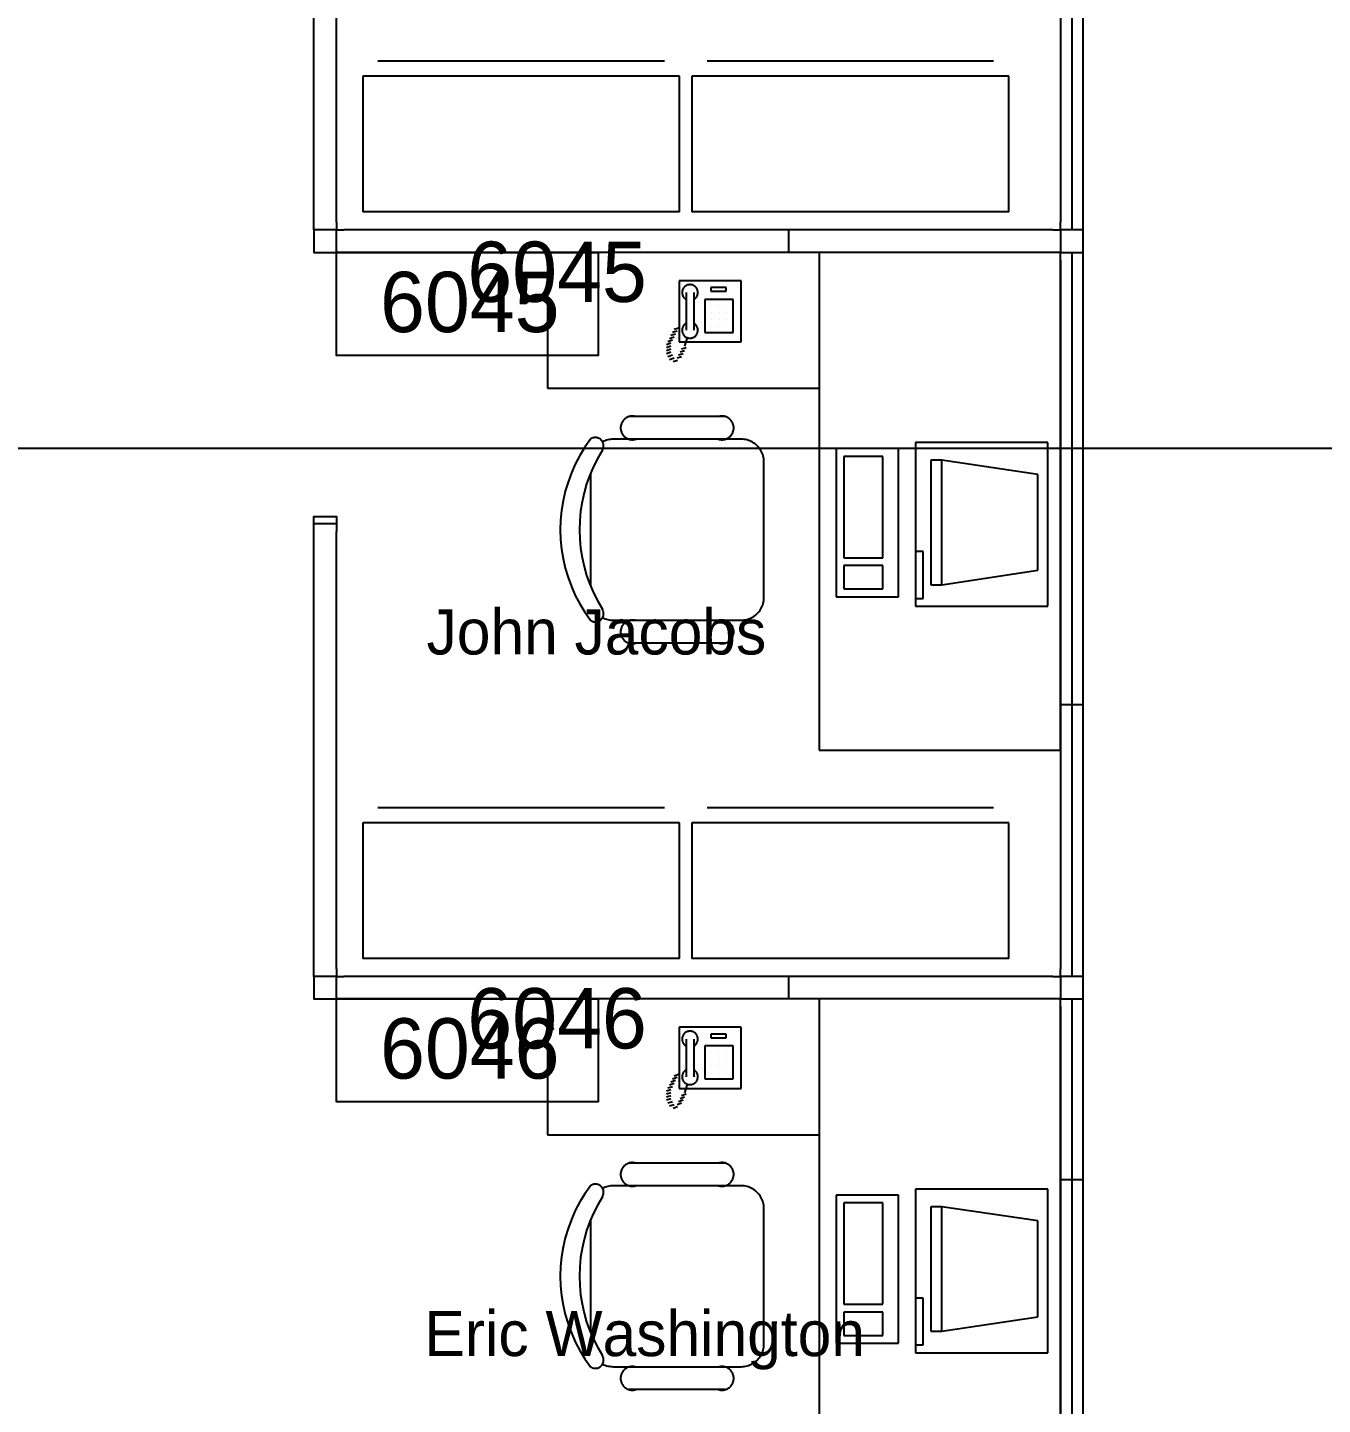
# Model space of a CAD drawing. Header units: millimetres. Extents: x 18694 to 89916, y 18694 to 89916.
# Drawn here: x 35069 to 39431, y 73589 to 78228 of the extents above; entities that cross this region are included whole.
import ezdxf

# ---------------------------------------------------------------- set-up
doc = ezdxf.new("R2010")
doc.units = ezdxf.units.MM
doc.layers.get('0').update_dxf_attribs({"linetype": 'CONTINUOUS'})
for name, color, linetype in [('EMPLOYEE', 7, 'CONTINUOUS'), ('GRIDLN', 7, 'CONTINUOUS'), ('PANELS_201', 7, 'CONTINUOUS'), ('RMNUM', 7, 'CONTINUOUS')]:
    doc.layers.add(name, color=color, linetype=linetype)

msp = doc.modelspace()

# ---------------------------------------------------------------- linework, layer by layer
for p, q in [((37214.398098, 78114.306862), (36249.198098, 78114.306862)), ((38323.080798, 78114.306862), (37357.880798, 78114.306862)), ((36198.398098, 78063.506862), (36198.398098, 77606.306862)), ((37265.198098, 78063.506862), (36198.398098, 78063.506862)), ((37265.198098, 77606.306862), (37265.198098, 78063.506862)), ((37307.080798, 78063.506862), (37307.080798, 77606.306862)), ((38373.880798, 78063.506862), (37307.080798, 78063.506862)), ((38373.880798, 77606.306862), (38373.880798, 78063.506862)), ((37265.198098, 77606.306862), (36198.398098, 77606.306862)), ((38373.880798, 77606.306862), (37307.080798, 77606.306862)), ((36820.742286, 77469.966453), (36820.742286, 77012.766453)), ((38547.942286, 77469.966453), (36820.742286, 77469.966453)), ((37735.142286, 77469.966453), (37735.142286, 75793.566453)), ((38547.942286, 75793.566453), (38547.942286, 77469.966453)), ((37472.773492, 77374.702033), (37264.359321, 77374.702033)), ((37264.359321, 77374.702033), (37264.359321, 77168.858574)), ((37472.773492, 77168.858574), (37472.773492, 77374.702033)), ((37287.676198, 77334.961159), (37287.676198, 77207.961159)), ((37313.076198, 77334.961159), (37313.076198, 77207.961159)), ((37422.032788, 77351.512297), (37370.439038, 77351.512297)), ((37370.439038, 77351.512297), (37370.439038, 77339.606047)), ((37370.439038, 77339.606047), (37422.032788, 77339.606047)), ((37422.032788, 77339.606047), (37422.032788, 77351.512297)), ((37445.845288, 77311.824797), (37350.595288, 77311.824797)), ((37350.595288, 77311.824797), (37350.595288, 77200.699797)), ((37374.407788, 77291.981047), (37374.407788, 77291.981047)), ((37398.220288, 77291.981047), (37398.220288, 77291.981047)), ((37422.032788, 77291.981047), (37422.032788, 77291.981047)), ((37445.845288, 77200.699797), (37445.845288, 77311.824797)), ((37374.407788, 77268.168547), (37374.407788, 77268.168547)), ((37374.407788, 77244.356047), (37374.407788, 77244.356047)), ((37398.220288, 77268.168547), (37398.220288, 77268.168547)), ((37398.220288, 77244.356047), (37398.220288, 77244.356047)), ((37422.032788, 77268.168547), (37422.032788, 77268.168547)), ((37422.032788, 77244.356047), (37422.032788, 77244.356047)), ((37246.649283, 77184.688064), (37231.409283, 77179.608064)), ((37251.729283, 77194.848064), (37236.489283, 77189.768064)), ((37256.809283, 77205.008064), (37241.569283, 77199.928064)), ((37261.889283, 77215.168064), (37246.649283, 77210.088064)), ((37291.374554, 77183.110179), (37282.209283, 77154.208064)), ((37350.595288, 77200.699797), (37445.845288, 77200.699797)), ((37374.407788, 77220.543547), (37374.407788, 77220.543547)), ((37398.220288, 77220.543547), (37398.220288, 77220.543547)), ((37422.032788, 77220.543547), (37422.032788, 77220.543547)), ((37236.489283, 77164.368064), (37221.249283, 77159.288064)), ((37236.489283, 77154.208064), (37221.249283, 77149.128064)), ((37236.489283, 77144.048064), (37221.249283, 77138.968064)), ((37236.489283, 77133.888064), (37221.249283, 77128.808064)), ((37241.569283, 77174.528064), (37226.329283, 77169.448064)), ((37264.359321, 77168.858574), (37472.773492, 77168.858574)), ((37282.209283, 77138.968064), (37266.969283, 77133.888064)), ((37287.289283, 77149.128064), (37272.049283, 77144.048064)), ((37241.569283, 77123.728064), (37226.329283, 77118.648064)), ((37246.649283, 77113.568064), (37231.409283, 77108.488064)), ((37258.603598, 77106.334017), (37243.363598, 77101.254017)), ((37272.049283, 77118.648064), (37256.809283, 77113.568064)), ((37277.129283, 77128.808064), (37261.889283, 77123.728064)), ((36820.742286, 77012.766453), (37735.142286, 77012.766453)), ((37419.186591, 76917.102553), (37095.336591, 76917.102553)), ((37473.161591, 76840.902553), (37041.361591, 76840.902553)), ((37792.871882, 76809.30269), (37792.871882, 76310.368536)), ((38002.94942, 76809.30269), (37792.871882, 76809.30269)), ((38002.94942, 76310.368536), (38002.94942, 76809.30269)), ((38059.571882, 76829.818075), (38059.571882, 76278.364536)), ((38505.986651, 76829.818075), (38059.571882, 76829.818075)), ((38505.986651, 76278.364536), (38505.986651, 76829.818075)), ((37549.361591, 76307.502553), (37549.361591, 76764.702553)), ((37819.131574, 76783.042998), (37819.131574, 76441.666998)), ((37950.430036, 76783.042998), (37819.131574, 76783.042998)), ((37950.430036, 76441.666998), (37950.430036, 76783.042998)), ((38148.471882, 76769.991305), (38111.341173, 76769.991305)), ((38111.341173, 76769.991305), (38111.341173, 76350.891305)), ((38148.471882, 76350.891305), (38148.471882, 76769.991305)), ((38471.841052, 76722.623798), (38148.471882, 76769.991305)), ((36965.161591, 76725.081468), (36965.161591, 76347.123639)), ((38471.841052, 76399.666767), (38471.841052, 76722.623798)), ((37819.131574, 76441.666998), (37950.430036, 76441.666998)), ((38085.831574, 76462.182382), (38059.571882, 76462.182382)), ((38085.831574, 76304.624228), (38085.831574, 76462.182382)), ((37819.131574, 76415.407305), (37819.131574, 76336.628228)), ((37950.430036, 76415.407305), (37819.131574, 76415.407305)), ((37950.430036, 76336.628228), (37950.430036, 76415.407305)), ((38148.471882, 76350.891305), (38471.841052, 76399.666767)), ((38111.341173, 76350.891305), (38148.471882, 76350.891305)), ((37792.871882, 76310.368536), (38002.94942, 76310.368536)), ((37819.131574, 76336.628228), (37950.430036, 76336.628228)), ((38059.571882, 76304.624228), (38085.831574, 76304.624228)), ((38059.571882, 76278.364536), (38505.986651, 76278.364536)), ((37041.361591, 76231.302553), (37473.161591, 76231.302553)), ((37419.186591, 76154.036116), (37095.336591, 76154.036116)), ((37735.142286, 75793.566453), (38547.942286, 75793.566453)), ((37214.398098, 75599.706862), (36249.198098, 75599.706862)), ((38323.080798, 75599.706862), (37357.880798, 75599.706862)), ((36198.398098, 75548.906862), (36198.398098, 75091.706862)), ((37265.198098, 75548.906862), (36198.398098, 75548.906862)), ((37265.198098, 75091.706862), (37265.198098, 75548.906862)), ((37307.080798, 75548.906862), (37307.080798, 75091.706862)), ((38373.880798, 75548.906862), (37307.080798, 75548.906862)), ((38373.880798, 75091.706862), (38373.880798, 75548.906862)), ((37265.198098, 75091.706862), (36198.398098, 75091.706862)), ((38373.880798, 75091.706862), (37307.080798, 75091.706862)), ((36820.742286, 74955.366453), (36820.742286, 74498.166453)), ((38547.942286, 74955.366453), (36820.742286, 74955.366453)), ((37735.142286, 74955.366453), (37735.142286, 73278.966453)), ((38547.942286, 73278.966453), (38547.942286, 74955.366453)), ((37472.773492, 74860.102033), (37264.359321, 74860.102033)), ((37264.359321, 74860.102033), (37264.359321, 74654.258574)), ((37287.676198, 74820.361159), (37287.676198, 74693.361159)), ((37313.076198, 74820.361159), (37313.076198, 74693.361159)), ((37422.032788, 74836.912297), (37370.439038, 74836.912297)), ((37370.439038, 74836.912297), (37370.439038, 74825.006047)), ((37370.439038, 74825.006047), (37422.032788, 74825.006047)), ((37422.032788, 74825.006047), (37422.032788, 74836.912297)), ((37472.773492, 74654.258574), (37472.773492, 74860.102033)), ((37445.845288, 74797.224797), (37350.595288, 74797.224797)), ((37350.595288, 74797.224797), (37350.595288, 74686.099797)), ((37374.407788, 74777.381047), (37374.407788, 74777.381047)), ((37398.220288, 74777.381047), (37398.220288, 74777.381047)), ((37422.032788, 74777.381047), (37422.032788, 74777.381047)), ((37445.845288, 74686.099797), (37445.845288, 74797.224797)), ((37374.407788, 74753.568547), (37374.407788, 74753.568547)), ((37374.407788, 74729.756047), (37374.407788, 74729.756047)), ((37398.220288, 74753.568547), (37398.220288, 74753.568547)), ((37398.220288, 74729.756047), (37398.220288, 74729.756047)), ((37422.032788, 74753.568547), (37422.032788, 74753.568547)), ((37422.032788, 74729.756047), (37422.032788, 74729.756047)), ((37251.729283, 74680.248064), (37236.489283, 74675.168064)), ((37256.809283, 74690.408064), (37241.569283, 74685.328064)), ((37261.889283, 74700.568064), (37246.649283, 74695.488064)), ((37350.595288, 74686.099797), (37445.845288, 74686.099797)), ((37374.407788, 74705.943547), (37374.407788, 74705.943547)), ((37398.220288, 74705.943547), (37398.220288, 74705.943547)), ((37422.032788, 74705.943547), (37422.032788, 74705.943547)), ((37236.489283, 74649.768064), (37221.249283, 74644.688064)), ((37236.489283, 74639.608064), (37221.249283, 74634.528064)), ((37236.489283, 74629.448064), (37221.249283, 74624.368064)), ((37241.569283, 74659.928064), (37226.329283, 74654.848064)), ((37246.649283, 74670.088064), (37231.409283, 74665.008064)), ((37264.359321, 74654.258574), (37472.773492, 74654.258574)), ((37287.289283, 74634.528064), (37272.049283, 74629.448064)), ((37291.374554, 74668.510179), (37282.209283, 74639.608064)), ((37236.489283, 74619.288064), (37221.249283, 74614.208064)), ((37241.569283, 74609.128064), (37226.329283, 74604.048064)), ((37246.649283, 74598.968064), (37231.409283, 74593.888064)), ((37258.603598, 74591.734017), (37243.363598, 74586.654017)), ((37272.049283, 74604.048064), (37256.809283, 74598.968064)), ((37277.129283, 74614.208064), (37261.889283, 74609.128064)), ((37282.209283, 74624.368064), (37266.969283, 74619.288064)), ((36820.742286, 74498.166453), (37735.142286, 74498.166453)), ((37419.186591, 74402.502553), (37095.336591, 74402.502553)), ((37473.161591, 74326.302553), (37041.361591, 74326.302553)), ((38059.571882, 74315.218075), (38059.571882, 73763.764536)), ((38505.986651, 74315.218075), (38059.571882, 74315.218075)), ((38505.986651, 73763.764536), (38505.986651, 74315.218075)), ((37792.871882, 74294.70269), (37792.871882, 73795.768536)), ((38002.94942, 74294.70269), (37792.871882, 74294.70269)), ((37819.131574, 74268.442998), (37819.131574, 73927.066998)), ((37950.430036, 74268.442998), (37819.131574, 74268.442998)), ((37950.430036, 73927.066998), (37950.430036, 74268.442998)), ((38002.94942, 73795.768536), (38002.94942, 74294.70269)), ((37549.361591, 73792.902553), (37549.361591, 74250.102553)), ((38148.471882, 74255.391305), (38111.341173, 74255.391305)), ((38111.341173, 74255.391305), (38111.341173, 73836.291305)), ((38148.471882, 73836.291305), (38148.471882, 74255.391305)), ((38471.841052, 74208.023798), (38148.471882, 74255.391305)), ((36965.161591, 74210.481468), (36965.161591, 73832.523639)), ((38471.841052, 73885.066767), (38471.841052, 74208.023798)), ((38085.831574, 73947.582382), (38059.571882, 73947.582382)), ((38085.831574, 73790.024228), (38085.831574, 73947.582382)), ((37819.131574, 73927.066998), (37950.430036, 73927.066998)), ((37819.131574, 73900.807305), (37819.131574, 73822.028228)), ((37950.430036, 73900.807305), (37819.131574, 73900.807305)), ((37950.430036, 73822.028228), (37950.430036, 73900.807305)), ((38148.471882, 73836.291305), (38471.841052, 73885.066767)), ((37792.871882, 73795.768536), (38002.94942, 73795.768536)), ((37819.131574, 73822.028228), (37950.430036, 73822.028228)), ((38111.341173, 73836.291305), (38148.471882, 73836.291305)), ((38059.571882, 73790.024228), (38085.831574, 73790.024228)), ((38059.571882, 73763.764536), (38505.986651, 73763.764536)), ((37041.361591, 73716.702553), (37473.161591, 73716.702553)), ((37419.186591, 73639.436116), (37095.336591, 73639.436116))]:
    msp.add_line(p, q)
for points in [[(37313.076198, 77311.562357), (37314.575805, 77312.440832), (37316.0149, 77313.415279), (37317.38735, 77314.481544), (37318.687307, 77315.635083), (37319.909231, 77316.87098), (37321.047914, 77318.183969), (37322.098504, 77319.568455), (37323.056525, 77321.018536), (37323.917892, 77322.528035), (37324.678937, 77324.090517), (37325.336414, 77325.699325), (37325.887523, 77327.347603), (37326.329915, 77329.028326), (37326.661705, 77330.734332), (37326.881479, 77332.45835), (37326.988299, 77334.193034), (37326.981712, 77335.930992), (37326.861745, 77337.664817), (37326.628909, 77339.387119), (37326.284196, 77341.090561), (37325.829077, 77342.767882), (37325.265489, 77344.411935), (37324.595835, 77346.015713), (37323.822968, 77347.572381), (37322.950183, 77349.075307), (37321.981198, 77350.518085), (37320.920143, 77351.894567), (37319.771539, 77353.198886), (37318.540282, 77354.425486), (37317.231618, 77355.569137), (37315.851124, 77356.624968), (37314.404684, 77357.588477), (37312.898461, 77358.45556), (37311.338874, 77359.222521), (37309.73257, 77359.886091), (37308.086393, 77360.443444), (37306.407359, 77360.892203), (37304.702623, 77361.230457), (37302.97945, 77361.456763), (37301.245183, 77361.570158), (37299.507213, 77361.570158), (37297.772946, 77361.456763), (37296.049773, 77361.230457), (37294.345037, 77360.892203), (37292.666003, 77360.443444), (37291.019826, 77359.886091), (37289.413522, 77359.222521), (37287.853935, 77358.45556), (37286.347712, 77357.588477), (37284.901272, 77356.624968), (37283.520778, 77355.569137), (37282.212114, 77354.425486), (37280.980857, 77353.198886), (37279.832254, 77351.894567), (37278.771199, 77350.518085), (37277.802214, 77349.075307), (37276.929428, 77347.572381), (37276.156562, 77346.015713), (37275.486908, 77344.411935), (37274.92332, 77342.767882), (37274.4682, 77341.090561), (37274.123487, 77339.387119), (37273.890651, 77337.664817), (37273.770684, 77335.930992), (37273.764097, 77334.193034), (37273.870918, 77332.45835), (37274.090691, 77330.734332), (37274.422481, 77329.028326), (37274.864873, 77327.347603), (37275.415982, 77325.699325), (37276.07346, 77324.090517), (37276.834504, 77322.528035), (37277.695872, 77321.018536), (37278.653892, 77319.568455), (37279.704482, 77318.183969), (37280.843166, 77316.87098), (37282.065089, 77315.635083), (37283.365046, 77314.481544), (37284.737496, 77313.415279), (37286.176591, 77312.440832), (37287.676198, 77311.562357)], [(37287.676198, 77231.359961), (37286.176591, 77230.481486), (37284.737496, 77229.507039), (37283.365046, 77228.440775), (37282.065089, 77227.287236), (37280.843166, 77226.051338), (37279.704482, 77224.738349), (37278.653892, 77223.353864), (37277.695872, 77221.903782), (37276.834504, 77220.394283), (37276.07346, 77218.831801), (37275.415982, 77217.222993), (37274.864873, 77215.574715), (37274.422481, 77213.893992), (37274.090691, 77212.187987), (37273.870918, 77210.463968), (37273.764097, 77208.729284), (37273.770684, 77206.991326), (37273.890651, 77205.257502), (37274.123487, 77203.535199), (37274.4682, 77201.831757), (37274.92332, 77200.154436), (37275.486908, 77198.510383), (37276.156562, 77196.906606), (37276.929428, 77195.349937), (37277.802214, 77193.847011), (37278.771199, 77192.404233), (37279.832254, 77191.027752), (37280.980857, 77189.723432), (37282.212114, 77188.496833), (37283.520778, 77187.353181), (37284.901272, 77186.297351), (37286.347712, 77185.333841), (37287.853935, 77184.466758), (37289.413522, 77183.699797), (37291.019826, 77183.036227), (37292.666003, 77182.478874), (37294.345037, 77182.030115), (37296.049773, 77181.691862), (37297.772946, 77181.465555), (37299.507213, 77181.35216), (37301.245183, 77181.35216), (37302.97945, 77181.465555), (37304.702623, 77181.691862), (37306.407359, 77182.030115), (37308.086393, 77182.478874), (37309.73257, 77183.036227), (37311.338874, 77183.699797), (37312.898461, 77184.466758), (37314.404684, 77185.333841), (37315.851124, 77186.297351), (37317.231618, 77187.353181), (37318.540282, 77188.496833), (37319.771539, 77189.723432), (37320.920143, 77191.027752), (37321.981198, 77192.404233), (37322.950183, 77193.847011), (37323.822968, 77195.349937), (37324.595835, 77196.906606), (37325.265489, 77198.510383), (37325.829077, 77200.154436), (37326.284196, 77201.831757), (37326.628909, 77203.535199), (37326.861745, 77205.257502), (37326.981712, 77206.991326), (37326.988299, 77208.729284), (37326.881479, 77210.463968), (37326.661705, 77212.187987), (37326.329915, 77213.893992), (37325.887523, 77215.574715), (37325.336414, 77217.222993), (37324.678937, 77218.831801), (37323.917892, 77220.394283), (37323.056525, 77221.903782), (37322.098504, 77223.353864), (37321.047914, 77224.738349), (37319.909231, 77226.051338), (37318.687307, 77227.287236), (37317.38735, 77228.440775), (37316.0149, 77229.507039), (37314.575805, 77230.481486), (37313.076198, 77231.359961)], [(37117.561591, 76917.102553), (37115.060526, 76917.744531), (37112.523008, 76918.222512), (37109.959779, 76918.534474), (37107.38169, 76918.679095), (37104.799652, 76918.655763), (37102.224597, 76918.464577), (37099.667424, 76918.106347), (37097.138958, 76917.582588), (37094.649903, 76916.895519), (37092.210794, 76916.048046), (37089.831956, 76915.043759), (37087.52346, 76913.886907), (37085.295076, 76912.582389), (37083.156239, 76911.135725), (37081.116001, 76909.55304), (37079.183, 76907.841033), (37077.365417, 76906.006952), (37075.670946, 76904.05856), (37074.106761, 76902.004105), (37072.679483, 76899.852283), (37071.395152, 76897.612203), (37070.259207, 76895.293347), (37069.276455, 76892.905532), (37068.451057, 76890.458865), (37067.786506, 76887.963703), (37067.285616, 76885.430608), (37066.950507, 76882.870303), (37066.782596, 76880.293625), (37066.782596, 76877.711482), (37066.950507, 76875.134804), (37067.285616, 76872.574499), (37067.786506, 76870.041404), (37068.451057, 76867.546242), (37069.276455, 76865.099575), (37070.259207, 76862.71176), (37071.395152, 76860.392904), (37072.679483, 76858.152824), (37074.106761, 76856.001002), (37075.670946, 76853.946547), (37077.365417, 76851.998155), (37079.183, 76850.164074), (37081.116001, 76848.452067), (37083.156239, 76846.869382), (37085.295076, 76845.422718), (37087.52346, 76844.1182), (37089.831956, 76842.961348), (37092.210794, 76841.95706), (37094.649903, 76841.109588), (37097.138958, 76840.422519), (37099.667424, 76839.89876), (37102.224597, 76839.54053), (37104.799652, 76839.349344), (37107.38169, 76839.326012), (37109.959779, 76839.470633), (37112.523008, 76839.782594), (37115.060526, 76840.260576), (37117.561591, 76840.902553)], [(37396.961591, 76840.902553), (37399.462656, 76840.260576), (37402.000174, 76839.782594), (37404.563402, 76839.470633), (37407.141492, 76839.326012), (37409.72353, 76839.349344), (37412.298585, 76839.54053), (37414.855758, 76839.89876), (37417.384224, 76840.422519), (37419.873279, 76841.109588), (37422.312388, 76841.95706), (37424.691226, 76842.961348), (37426.999722, 76844.1182), (37429.228106, 76845.422718), (37431.366943, 76846.869382), (37433.407181, 76848.452067), (37435.340182, 76850.164074), (37437.157765, 76851.998155), (37438.852236, 76853.946547), (37440.416421, 76856.001002), (37441.843699, 76858.152824), (37443.12803, 76860.392904), (37444.263975, 76862.71176), (37445.246727, 76865.099575), (37446.072125, 76867.546242), (37446.736676, 76870.041404), (37447.237566, 76872.574499), (37447.572675, 76875.134804), (37447.740586, 76877.711482), (37447.740586, 76880.293625), (37447.572675, 76882.870303), (37447.237566, 76885.430608), (37446.736676, 76887.963703), (37446.072125, 76890.458865), (37445.246727, 76892.905532), (37444.263975, 76895.293347), (37443.12803, 76897.612203), (37441.843699, 76899.852283), (37440.416421, 76902.004105), (37438.852236, 76904.05856), (37437.157765, 76906.006952), (37435.340182, 76907.841033), (37433.407181, 76909.55304), (37431.366943, 76911.135725), (37429.228106, 76912.582389), (37426.999722, 76913.886907), (37424.691226, 76915.043759), (37422.312388, 76916.048046), (37419.873279, 76916.895519), (37417.384224, 76917.582588), (37414.855758, 76918.106347), (37412.298585, 76918.464577), (37409.72353, 76918.655763), (37407.141492, 76918.679095), (37404.563402, 76918.534474), (37402.000174, 76918.222512), (37399.462656, 76917.744531), (37396.961591, 76917.102553)], [(36965.161591, 76840.902553), (36946.402359, 76814.137853), (36929.403077, 76786.222222), (36914.234114, 76757.27122), (36900.958262, 76727.404687), (36889.630476, 76696.746259), (36880.297647, 76665.422844), (36872.99841, 76633.564107), (36867.762979, 76601.301927), (36864.613026, 76568.769853), (36863.561591, 76536.102553), (36864.613026, 76503.435254), (36867.762979, 76470.90318), (36872.99841, 76438.641), (36880.297647, 76406.782263), (36889.630476, 76375.458848), (36900.958262, 76344.800419), (36914.234114, 76314.933887), (36929.403077, 76285.982885), (36946.402359, 76258.067254), (36965.161591, 76231.302553)], [(37005.425287, 76803.789022), (37006.327417, 76805.340165), (37007.127817, 76806.946168), (37007.823166, 76808.600366), (37008.41058, 76810.295898), (37008.887621, 76812.025728), (37009.252311, 76813.782682), (37009.503136, 76815.559468), (37009.639057, 76817.348716), (37009.659508, 76819.143003), (37009.564405, 76820.934884), (37009.354143, 76822.716926), (37009.029594, 76824.481735), (37008.592105, 76826.221989), (37008.04349, 76827.930469), (37007.386025, 76829.600087), (37006.622439, 76831.223916), (37005.755899, 76832.795218), (37004.79, 76834.307475), (37003.72875, 76835.754414), (37002.576551, 76837.13003), (37001.338184, 76838.428617), (37000.018785, 76839.644788), (36998.62383, 76840.773497), (36997.159105, 76841.81006), (36995.630688, 76842.750179), (36994.044918, 76843.589951), (36992.408376, 76844.325894), (36990.72785, 76844.954954), (36989.010313, 76845.474521), (36987.262891, 76845.88244), (36985.492833, 76846.177019), (36983.707482, 76846.357034), (36981.914246, 76846.42174), (36980.120564, 76846.370868), (36978.333878, 76846.204629), (36976.5616, 76845.923713), (36974.811083, 76845.529285), (36973.08959, 76845.022981), (36971.404262, 76844.406903), (36969.762091, 76843.683605), (36968.169891, 76842.856089), (36966.634268, 76841.927788), (36965.161591, 76840.902553)], [(37041.361591, 76840.902553), (37036.778649, 76840.764611), (37032.2123, 76840.351284), (37027.679076, 76839.664069), (37023.195389, 76838.705453), (37018.777475, 76837.478907), (37014.441326, 76835.988873), (37010.202643, 76834.240744), (37006.076772, 76832.240851)], [(37549.361591, 76764.702553), (37549.198441, 76769.686272), (37548.709689, 76774.648649), (37547.897429, 76779.568436), (37546.765139, 76784.424565), (37545.317667, 76789.196241), (37543.561211, 76793.863031), (37541.503294, 76798.404952), (37539.152727, 76802.802553), (37536.519575, 76807.037005), (37533.615115, 76811.090174), (37530.451784, 76814.944705), (37527.043128, 76818.58409), (37523.403742, 76821.992747), (37519.549212, 76825.156078), (37515.496043, 76828.060538), (37511.261591, 76830.693689), (37506.863989, 76833.044256), (37502.322069, 76835.102174), (37497.655278, 76836.858629), (37492.883602, 76838.306101), (37488.027473, 76839.438392), (37483.107687, 76840.250652), (37478.145309, 76840.739403), (37473.161591, 76840.902553)], [(37005.753361, 76803.583801), (36989.777689, 76776.595039), (36975.529493, 76748.655743), (36963.065088, 76719.876341), (36952.433741, 76690.370582), (36943.67747, 76660.255086), (36936.830884, 76629.648883), (36931.921044, 76598.672944), (36928.967357, 76567.449698), (36927.981495, 76536.102553), (36928.967357, 76504.755409), (36931.921044, 76473.532163), (36936.830884, 76442.556224), (36943.67747, 76411.950021), (36952.433741, 76381.834525), (36963.065088, 76352.328766), (36975.529493, 76323.549364), (36989.777689, 76295.610068), (37005.753361, 76268.621306)], [(37473.161591, 76231.302553), (37478.145309, 76231.465704), (37483.107687, 76231.954455), (37488.027473, 76232.766715), (37492.883602, 76233.899006), (37497.655278, 76235.346478), (37502.322069, 76237.102933), (37506.863989, 76239.160851), (37511.261591, 76241.511418), (37515.496043, 76244.144569), (37519.549212, 76247.049029), (37523.403742, 76250.21236), (37527.043128, 76253.621017), (37530.451784, 76257.260402), (37533.615115, 76261.114933), (37536.519575, 76265.168102), (37539.152727, 76269.402553), (37541.503294, 76273.800155), (37543.561211, 76278.342076), (37545.317667, 76283.008866), (37546.765139, 76287.780542), (37547.897429, 76292.636671), (37548.709689, 76297.556458), (37549.198441, 76302.518835), (37549.361591, 76307.502553)], [(36965.161591, 76231.302553), (36966.634268, 76230.277319), (36968.169891, 76229.349018), (36969.762091, 76228.521502), (36971.404262, 76227.798204), (36973.08959, 76227.182126), (36974.811083, 76226.675822), (36976.5616, 76226.281394), (36978.333878, 76226.000478), (36980.120564, 76225.834239), (36981.914246, 76225.783366), (36983.707482, 76225.848072), (36985.492833, 76226.028088), (36987.262891, 76226.322666), (36989.010313, 76226.730586), (36990.72785, 76227.250153), (36992.408376, 76227.879213), (36994.044918, 76228.615156), (36995.630688, 76229.454928), (36997.159105, 76230.395047), (36998.62383, 76231.43161), (37000.018785, 76232.560319), (37001.338184, 76233.776489), (37002.576551, 76235.075077), (37003.72875, 76236.450693), (37004.79, 76237.897632), (37005.755899, 76239.409889), (37006.622439, 76240.981191), (37007.386025, 76242.60502), (37008.04349, 76244.274638), (37008.592105, 76245.983118), (37009.029594, 76247.723372), (37009.354143, 76249.488181), (37009.564405, 76251.270223), (37009.659508, 76253.062104), (37009.639057, 76254.856391), (37009.503136, 76256.645639), (37009.252311, 76258.422425), (37008.887621, 76260.179378), (37008.41058, 76261.909209), (37007.823166, 76263.604741), (37007.127817, 76265.258939), (37006.327417, 76266.864942), (37005.425287, 76268.416085)], [(37006.076772, 76239.964256), (37010.202643, 76237.964363), (37014.441326, 76236.216234), (37018.777475, 76234.7262), (37023.195389, 76233.499654), (37027.679076, 76232.541038), (37032.2123, 76231.853823), (37036.778649, 76231.440496), (37041.361591, 76231.302553)], [(37117.561591, 76230.236116), (37115.060526, 76230.878094), (37112.523008, 76231.356075), (37109.959779, 76231.668037), (37107.38169, 76231.812657), (37104.799652, 76231.789326), (37102.224597, 76231.59814), (37099.667424, 76231.23991), (37097.138958, 76230.716151), (37094.649903, 76230.029082), (37092.210794, 76229.181609), (37089.831956, 76228.177322), (37087.52346, 76227.02047), (37085.295076, 76225.715951), (37083.156239, 76224.269288), (37081.116001, 76222.686603), (37079.183, 76220.974596), (37077.365417, 76219.140515), (37075.670946, 76217.192123), (37074.106761, 76215.137667), (37072.679483, 76212.985845), (37071.395152, 76210.745765), (37070.259207, 76208.42691), (37069.276455, 76206.039095), (37068.451057, 76203.592428), (37067.786506, 76201.097266), (37067.285616, 76198.564171), (37066.950507, 76196.003865), (37066.782596, 76193.427188), (37066.782596, 76190.845045), (37066.950507, 76188.268367), (37067.285616, 76185.708062), (37067.786506, 76183.174967), (37068.451057, 76180.679805), (37069.276455, 76178.233138), (37070.259207, 76175.845322), (37071.395152, 76173.526467), (37072.679483, 76171.286387), (37074.106761, 76169.134565), (37075.670946, 76167.08011), (37077.365417, 76165.131718), (37079.183, 76163.297636), (37081.116001, 76161.58563), (37083.156239, 76160.002945), (37085.295076, 76158.556281), (37087.52346, 76157.251762), (37089.831956, 76156.094911), (37092.210794, 76155.090623), (37094.649903, 76154.243151), (37097.138958, 76153.556081), (37099.667424, 76153.032323), (37102.224597, 76152.674093), (37104.799652, 76152.482907), (37107.38169, 76152.459575), (37109.959779, 76152.604196), (37112.523008, 76152.916157), (37115.060526, 76153.394138), (37117.561591, 76154.036116)], [(37396.961591, 76154.036116), (37399.462656, 76153.394138), (37402.000174, 76152.916157), (37404.563402, 76152.604196), (37407.141492, 76152.459575), (37409.72353, 76152.482907), (37412.298585, 76152.674093), (37414.855758, 76153.032323), (37417.384224, 76153.556081), (37419.873279, 76154.243151), (37422.312388, 76155.090623), (37424.691226, 76156.094911), (37426.999722, 76157.251762), (37429.228106, 76158.556281), (37431.366943, 76160.002945), (37433.407181, 76161.58563), (37435.340182, 76163.297636), (37437.157765, 76165.131718), (37438.852236, 76167.08011), (37440.416421, 76169.134565), (37441.843699, 76171.286387), (37443.12803, 76173.526467), (37444.263975, 76175.845322), (37445.246727, 76178.233138), (37446.072125, 76180.679805), (37446.736676, 76183.174967), (37447.237566, 76185.708062), (37447.572675, 76188.268367), (37447.740586, 76190.845045), (37447.740586, 76193.427188), (37447.572675, 76196.003865), (37447.237566, 76198.564171), (37446.736676, 76201.097266), (37446.072125, 76203.592428), (37445.246727, 76206.039095), (37444.263975, 76208.42691), (37443.12803, 76210.745765), (37441.843699, 76212.985845), (37440.416421, 76215.137667), (37438.852236, 76217.192123), (37437.157765, 76219.140515), (37435.340182, 76220.974596), (37433.407181, 76222.686603), (37431.366943, 76224.269288), (37429.228106, 76225.715951), (37426.999722, 76227.02047), (37424.691226, 76228.177322), (37422.312388, 76229.181609), (37419.873279, 76230.029082), (37417.384224, 76230.716151), (37414.855758, 76231.23991), (37412.298585, 76231.59814), (37409.72353, 76231.789326), (37407.141492, 76231.812657), (37404.563402, 76231.668037), (37402.000174, 76231.356075), (37399.462656, 76230.878094), (37396.961591, 76230.236116)], [(37313.076198, 74796.962357), (37314.575805, 74797.840832), (37316.0149, 74798.815279), (37317.38735, 74799.881544), (37318.687307, 74801.035083), (37319.909231, 74802.27098), (37321.047914, 74803.583969), (37322.098504, 74804.968455), (37323.056525, 74806.418536), (37323.917892, 74807.928035), (37324.678937, 74809.490517), (37325.336414, 74811.099325), (37325.887523, 74812.747603), (37326.329915, 74814.428326), (37326.661705, 74816.134332), (37326.881479, 74817.85835), (37326.988299, 74819.593034), (37326.981712, 74821.330992), (37326.861745, 74823.064817), (37326.628909, 74824.787119), (37326.284196, 74826.490561), (37325.829077, 74828.167882), (37325.265489, 74829.811935), (37324.595835, 74831.415713), (37323.822968, 74832.972381), (37322.950183, 74834.475307), (37321.981198, 74835.918085), (37320.920143, 74837.294567), (37319.771539, 74838.598886), (37318.540282, 74839.825486), (37317.231618, 74840.969137), (37315.851124, 74842.024968), (37314.404684, 74842.988477), (37312.898461, 74843.85556), (37311.338874, 74844.622521), (37309.73257, 74845.286091), (37308.086393, 74845.843444), (37306.407359, 74846.292203), (37304.702623, 74846.630457), (37302.97945, 74846.856763), (37301.245183, 74846.970158), (37299.507213, 74846.970158), (37297.772946, 74846.856763), (37296.049773, 74846.630457), (37294.345037, 74846.292203), (37292.666003, 74845.843444), (37291.019826, 74845.286091), (37289.413522, 74844.622521), (37287.853935, 74843.85556), (37286.347712, 74842.988477), (37284.901272, 74842.024968), (37283.520778, 74840.969137), (37282.212114, 74839.825486), (37280.980857, 74838.598886), (37279.832254, 74837.294567), (37278.771199, 74835.918085), (37277.802214, 74834.475307), (37276.929428, 74832.972381), (37276.156562, 74831.415713), (37275.486908, 74829.811935), (37274.92332, 74828.167882), (37274.4682, 74826.490561), (37274.123487, 74824.787119), (37273.890651, 74823.064817), (37273.770684, 74821.330992), (37273.764097, 74819.593034), (37273.870918, 74817.85835), (37274.090691, 74816.134332), (37274.422481, 74814.428326), (37274.864873, 74812.747603), (37275.415982, 74811.099325), (37276.07346, 74809.490517), (37276.834504, 74807.928035), (37277.695872, 74806.418536), (37278.653892, 74804.968455), (37279.704482, 74803.583969), (37280.843166, 74802.27098), (37282.065089, 74801.035083), (37283.365046, 74799.881544), (37284.737496, 74798.815279), (37286.176591, 74797.840832), (37287.676198, 74796.962357)], [(37287.676198, 74716.759961), (37286.176591, 74715.881486), (37284.737496, 74714.907039), (37283.365046, 74713.840775), (37282.065089, 74712.687236), (37280.843166, 74711.451338), (37279.704482, 74710.138349), (37278.653892, 74708.753864), (37277.695872, 74707.303782), (37276.834504, 74705.794283), (37276.07346, 74704.231801), (37275.415982, 74702.622993), (37274.864873, 74700.974715), (37274.422481, 74699.293992), (37274.090691, 74697.587987), (37273.870918, 74695.863968), (37273.764097, 74694.129284), (37273.770684, 74692.391326), (37273.890651, 74690.657502), (37274.123487, 74688.935199), (37274.4682, 74687.231757), (37274.92332, 74685.554436), (37275.486908, 74683.910383), (37276.156562, 74682.306606), (37276.929428, 74680.749937), (37277.802214, 74679.247011), (37278.771199, 74677.804233), (37279.832254, 74676.427752), (37280.980857, 74675.123432), (37282.212114, 74673.896833), (37283.520778, 74672.753181), (37284.901272, 74671.697351), (37286.347712, 74670.733841), (37287.853935, 74669.866758), (37289.413522, 74669.099797), (37291.019826, 74668.436227), (37292.666003, 74667.878874), (37294.345037, 74667.430115), (37296.049773, 74667.091862), (37297.772946, 74666.865555), (37299.507213, 74666.75216), (37301.245183, 74666.75216), (37302.97945, 74666.865555), (37304.702623, 74667.091862), (37306.407359, 74667.430115), (37308.086393, 74667.878874), (37309.73257, 74668.436227), (37311.338874, 74669.099797), (37312.898461, 74669.866758), (37314.404684, 74670.733841), (37315.851124, 74671.697351), (37317.231618, 74672.753181), (37318.540282, 74673.896833), (37319.771539, 74675.123432), (37320.920143, 74676.427752), (37321.981198, 74677.804233), (37322.950183, 74679.247011), (37323.822968, 74680.749937), (37324.595835, 74682.306606), (37325.265489, 74683.910383), (37325.829077, 74685.554436), (37326.284196, 74687.231757), (37326.628909, 74688.935199), (37326.861745, 74690.657502), (37326.981712, 74692.391326), (37326.988299, 74694.129284), (37326.881479, 74695.863968), (37326.661705, 74697.587987), (37326.329915, 74699.293992), (37325.887523, 74700.974715), (37325.336414, 74702.622993), (37324.678937, 74704.231801), (37323.917892, 74705.794283), (37323.056525, 74707.303782), (37322.098504, 74708.753864), (37321.047914, 74710.138349), (37319.909231, 74711.451338), (37318.687307, 74712.687236), (37317.38735, 74713.840775), (37316.0149, 74714.907039), (37314.575805, 74715.881486), (37313.076198, 74716.759961)], [(37117.561591, 74402.502553), (37115.060526, 74403.144531), (37112.523008, 74403.622512), (37109.959779, 74403.934474), (37107.38169, 74404.079095), (37104.799652, 74404.055763), (37102.224597, 74403.864577), (37099.667424, 74403.506347), (37097.138958, 74402.982588), (37094.649903, 74402.295519), (37092.210794, 74401.448046), (37089.831956, 74400.443759), (37087.52346, 74399.286907), (37085.295076, 74397.982389), (37083.156239, 74396.535725), (37081.116001, 74394.95304), (37079.183, 74393.241033), (37077.365417, 74391.406952), (37075.670946, 74389.45856), (37074.106761, 74387.404105), (37072.679483, 74385.252283), (37071.395152, 74383.012203), (37070.259207, 74380.693347), (37069.276455, 74378.305532), (37068.451057, 74375.858865), (37067.786506, 74373.363703), (37067.285616, 74370.830608), (37066.950507, 74368.270303), (37066.782596, 74365.693625), (37066.782596, 74363.111482), (37066.950507, 74360.534804), (37067.285616, 74357.974499), (37067.786506, 74355.441404), (37068.451057, 74352.946242), (37069.276455, 74350.499575), (37070.259207, 74348.11176), (37071.395152, 74345.792904), (37072.679483, 74343.552824), (37074.106761, 74341.401002), (37075.670946, 74339.346547), (37077.365417, 74337.398155), (37079.183, 74335.564074), (37081.116001, 74333.852067), (37083.156239, 74332.269382), (37085.295076, 74330.822718), (37087.52346, 74329.5182), (37089.831956, 74328.361348), (37092.210794, 74327.35706), (37094.649903, 74326.509588), (37097.138958, 74325.822519), (37099.667424, 74325.29876), (37102.224597, 74324.94053), (37104.799652, 74324.749344), (37107.38169, 74324.726012), (37109.959779, 74324.870633), (37112.523008, 74325.182594), (37115.060526, 74325.660576), (37117.561591, 74326.302553)], [(37396.961591, 74326.302553), (37399.462656, 74325.660576), (37402.000174, 74325.182594), (37404.563402, 74324.870633), (37407.141492, 74324.726012), (37409.72353, 74324.749344), (37412.298585, 74324.94053), (37414.855758, 74325.29876), (37417.384224, 74325.822519), (37419.873279, 74326.509588), (37422.312388, 74327.35706), (37424.691226, 74328.361348), (37426.999722, 74329.5182), (37429.228106, 74330.822718), (37431.366943, 74332.269382), (37433.407181, 74333.852067), (37435.340182, 74335.564074), (37437.157765, 74337.398155), (37438.852236, 74339.346547), (37440.416421, 74341.401002), (37441.843699, 74343.552824), (37443.12803, 74345.792904), (37444.263975, 74348.11176), (37445.246727, 74350.499575), (37446.072125, 74352.946242), (37446.736676, 74355.441404), (37447.237566, 74357.974499), (37447.572675, 74360.534804), (37447.740586, 74363.111482), (37447.740586, 74365.693625), (37447.572675, 74368.270303), (37447.237566, 74370.830608), (37446.736676, 74373.363703), (37446.072125, 74375.858865), (37445.246727, 74378.305532), (37444.263975, 74380.693347), (37443.12803, 74383.012203), (37441.843699, 74385.252283), (37440.416421, 74387.404105), (37438.852236, 74389.45856), (37437.157765, 74391.406952), (37435.340182, 74393.241033), (37433.407181, 74394.95304), (37431.366943, 74396.535725), (37429.228106, 74397.982389), (37426.999722, 74399.286907), (37424.691226, 74400.443759), (37422.312388, 74401.448046), (37419.873279, 74402.295519), (37417.384224, 74402.982588), (37414.855758, 74403.506347), (37412.298585, 74403.864577), (37409.72353, 74404.055763), (37407.141492, 74404.079095), (37404.563402, 74403.934474), (37402.000174, 74403.622512), (37399.462656, 74403.144531), (37396.961591, 74402.502553)], [(36965.161591, 74326.302553), (36946.402359, 74299.537853), (36929.403077, 74271.622222), (36914.234114, 74242.67122), (36900.958262, 74212.804687), (36889.630476, 74182.146259), (36880.297647, 74150.822844), (36872.99841, 74118.964107), (36867.762979, 74086.701927), (36864.613026, 74054.169853), (36863.561591, 74021.502553), (36864.613026, 73988.835254), (36867.762979, 73956.30318), (36872.99841, 73924.041), (36880.297647, 73892.182263), (36889.630476, 73860.858848), (36900.958262, 73830.200419), (36914.234114, 73800.333887), (36929.403077, 73771.382885), (36946.402359, 73743.467254), (36965.161591, 73716.702553)], [(37005.425287, 74289.189022), (37006.327417, 74290.740165), (37007.127817, 74292.346168), (37007.823166, 74294.000366), (37008.41058, 74295.695898), (37008.887621, 74297.425728), (37009.252311, 74299.182682), (37009.503136, 74300.959468), (37009.639057, 74302.748716), (37009.659508, 74304.543003), (37009.564405, 74306.334884), (37009.354143, 74308.116926), (37009.029594, 74309.881735), (37008.592105, 74311.621989), (37008.04349, 74313.330469), (37007.386025, 74315.000087), (37006.622439, 74316.623916), (37005.755899, 74318.195218), (37004.79, 74319.707475), (37003.72875, 74321.154414), (37002.576551, 74322.53003), (37001.338184, 74323.828617), (37000.018785, 74325.044788), (36998.62383, 74326.173497), (36997.159105, 74327.21006), (36995.630688, 74328.150179), (36994.044918, 74328.989951), (36992.408376, 74329.725894), (36990.72785, 74330.354954), (36989.010313, 74330.874521), (36987.262891, 74331.28244), (36985.492833, 74331.577019), (36983.707482, 74331.757034), (36981.914246, 74331.82174), (36980.120564, 74331.770868), (36978.333878, 74331.604629), (36976.5616, 74331.323713), (36974.811083, 74330.929285), (36973.08959, 74330.422981), (36971.404262, 74329.806903), (36969.762091, 74329.083605), (36968.169891, 74328.256089), (36966.634268, 74327.327788), (36965.161591, 74326.302553)], [(37041.361591, 74326.302553), (37036.778649, 74326.164611), (37032.2123, 74325.751284), (37027.679076, 74325.064069), (37023.195389, 74324.105453), (37018.777475, 74322.878907), (37014.441326, 74321.388873), (37010.202643, 74319.640744), (37006.076772, 74317.640851)], [(37549.361591, 74250.102553), (37549.198441, 74255.086272), (37548.709689, 74260.048649), (37547.897429, 74264.968436), (37546.765139, 74269.824565), (37545.317667, 74274.596241), (37543.561211, 74279.263031), (37541.503294, 74283.804952), (37539.152727, 74288.202553), (37536.519575, 74292.437005), (37533.615115, 74296.490174), (37530.451784, 74300.344705), (37527.043128, 74303.98409), (37523.403742, 74307.392747), (37519.549212, 74310.556078), (37515.496043, 74313.460538), (37511.261591, 74316.093689), (37506.863989, 74318.444256), (37502.322069, 74320.502174), (37497.655278, 74322.258629), (37492.883602, 74323.706101), (37488.027473, 74324.838392), (37483.107687, 74325.650652), (37478.145309, 74326.139403), (37473.161591, 74326.302553)], [(37005.753361, 74288.983801), (36989.777689, 74261.995039), (36975.529493, 74234.055743), (36963.065088, 74205.276341), (36952.433741, 74175.770582), (36943.67747, 74145.655086), (36936.830884, 74115.048883), (36931.921044, 74084.072944), (36928.967357, 74052.849698), (36927.981495, 74021.502553), (36928.967357, 73990.155409), (36931.921044, 73958.932163), (36936.830884, 73927.956224), (36943.67747, 73897.350021), (36952.433741, 73867.234525), (36963.065088, 73837.728766), (36975.529493, 73808.949364), (36989.777689, 73781.010068), (37005.753361, 73754.021306)], [(36965.161591, 73716.702553), (36966.634268, 73715.677319), (36968.169891, 73714.749018), (36969.762091, 73713.921502), (36971.404262, 73713.198204), (36973.08959, 73712.582126), (36974.811083, 73712.075822), (36976.5616, 73711.681394), (36978.333878, 73711.400478), (36980.120564, 73711.234239), (36981.914246, 73711.183366), (36983.707482, 73711.248072), (36985.492833, 73711.428088), (36987.262891, 73711.722666), (36989.010313, 73712.130586), (36990.72785, 73712.650153), (36992.408376, 73713.279213), (36994.044918, 73714.015156), (36995.630688, 73714.854928), (36997.159105, 73715.795047), (36998.62383, 73716.83161), (37000.018785, 73717.960319), (37001.338184, 73719.176489), (37002.576551, 73720.475077), (37003.72875, 73721.850693), (37004.79, 73723.297632), (37005.755899, 73724.809889), (37006.622439, 73726.381191), (37007.386025, 73728.00502), (37008.04349, 73729.674638), (37008.592105, 73731.383118), (37009.029594, 73733.123372), (37009.354143, 73734.888181), (37009.564405, 73736.670223), (37009.659508, 73738.462104), (37009.639057, 73740.256391), (37009.503136, 73742.045639), (37009.252311, 73743.822425), (37008.887621, 73745.579378), (37008.41058, 73747.309209), (37007.823166, 73749.004741), (37007.127817, 73750.658939), (37006.327417, 73752.264942), (37005.425287, 73753.816085)], [(37473.161591, 73716.702553), (37478.145309, 73716.865704), (37483.107687, 73717.354455), (37488.027473, 73718.166715), (37492.883602, 73719.299006), (37497.655278, 73720.746478), (37502.322069, 73722.502933), (37506.863989, 73724.560851), (37511.261591, 73726.911418), (37515.496043, 73729.544569), (37519.549212, 73732.449029), (37523.403742, 73735.61236), (37527.043128, 73739.021017), (37530.451784, 73742.660402), (37533.615115, 73746.514933), (37536.519575, 73750.568102), (37539.152727, 73754.802553), (37541.503294, 73759.200155), (37543.561211, 73763.742076), (37545.317667, 73768.408866), (37546.765139, 73773.180542), (37547.897429, 73778.036671), (37548.709689, 73782.956458), (37549.198441, 73787.918835), (37549.361591, 73792.902553)], [(37006.076772, 73725.364256), (37010.202643, 73723.364363), (37014.441326, 73721.616234), (37018.777475, 73720.1262), (37023.195389, 73718.899654), (37027.679076, 73717.941038), (37032.2123, 73717.253823), (37036.778649, 73716.840496), (37041.361591, 73716.702553)], [(37117.561591, 73715.636116), (37115.060526, 73716.278094), (37112.523008, 73716.756075), (37109.959779, 73717.068037), (37107.38169, 73717.212657), (37104.799652, 73717.189326), (37102.224597, 73716.99814), (37099.667424, 73716.63991), (37097.138958, 73716.116151), (37094.649903, 73715.429082), (37092.210794, 73714.581609), (37089.831956, 73713.577322), (37087.52346, 73712.42047), (37085.295076, 73711.115951), (37083.156239, 73709.669288), (37081.116001, 73708.086603), (37079.183, 73706.374596), (37077.365417, 73704.540515), (37075.670946, 73702.592123), (37074.106761, 73700.537667), (37072.679483, 73698.385845), (37071.395152, 73696.145765), (37070.259207, 73693.82691), (37069.276455, 73691.439095), (37068.451057, 73688.992428), (37067.786506, 73686.497266), (37067.285616, 73683.964171), (37066.950507, 73681.403865), (37066.782596, 73678.827188), (37066.782596, 73676.245045), (37066.950507, 73673.668367), (37067.285616, 73671.108062), (37067.786506, 73668.574967), (37068.451057, 73666.079805), (37069.276455, 73663.633138), (37070.259207, 73661.245322), (37071.395152, 73658.926467), (37072.679483, 73656.686387), (37074.106761, 73654.534565), (37075.670946, 73652.48011), (37077.365417, 73650.531718), (37079.183, 73648.697636), (37081.116001, 73646.98563), (37083.156239, 73645.402945), (37085.295076, 73643.956281), (37087.52346, 73642.651762), (37089.831956, 73641.494911), (37092.210794, 73640.490623), (37094.649903, 73639.643151), (37097.138958, 73638.956081), (37099.667424, 73638.432323), (37102.224597, 73638.074093), (37104.799652, 73637.882907), (37107.38169, 73637.859575), (37109.959779, 73638.004196), (37112.523008, 73638.316157), (37115.060526, 73638.794138), (37117.561591, 73639.436116)], [(37396.961591, 73639.436116), (37399.462656, 73638.794138), (37402.000174, 73638.316157), (37404.563402, 73638.004196), (37407.141492, 73637.859575), (37409.72353, 73637.882907), (37412.298585, 73638.074093), (37414.855758, 73638.432323), (37417.384224, 73638.956081), (37419.873279, 73639.643151), (37422.312388, 73640.490623), (37424.691226, 73641.494911), (37426.999722, 73642.651762), (37429.228106, 73643.956281), (37431.366943, 73645.402945), (37433.407181, 73646.98563), (37435.340182, 73648.697636), (37437.157765, 73650.531718), (37438.852236, 73652.48011), (37440.416421, 73654.534565), (37441.843699, 73656.686387), (37443.12803, 73658.926467), (37444.263975, 73661.245322), (37445.246727, 73663.633138), (37446.072125, 73666.079805), (37446.736676, 73668.574967), (37447.237566, 73671.108062), (37447.572675, 73673.668367), (37447.740586, 73676.245045), (37447.740586, 73678.827188), (37447.572675, 73681.403865), (37447.237566, 73683.964171), (37446.736676, 73686.497266), (37446.072125, 73688.992428), (37445.246727, 73691.439095), (37444.263975, 73693.82691), (37443.12803, 73696.145765), (37441.843699, 73698.385845), (37440.416421, 73700.537667), (37438.852236, 73702.592123), (37437.157765, 73704.540515), (37435.340182, 73706.374596), (37433.407181, 73708.086603), (37431.366943, 73709.669288), (37429.228106, 73711.115951), (37426.999722, 73712.42047), (37424.691226, 73713.577322), (37422.312388, 73714.581609), (37419.873279, 73715.429082), (37417.384224, 73716.116151), (37414.855758, 73716.63991), (37412.298585, 73716.99814), (37409.72353, 73717.189326), (37407.141492, 73717.212657), (37404.563402, 73717.068037), (37402.000174, 73716.756075), (37399.462656, 73716.278094), (37396.961591, 73715.636116)]]:
    msp.add_lwpolyline(points)
at = {"layer": 'GRIDLN', "color": 9}
msp.add_line((88696.8, 76809.6), (18694.4, 76809.6), dxfattribs=at)
at = {"layer": 'PANELS_201', "color": 6}
for points in [[(36033.342284, 77571.566447), (36033.342284, 79044.766447)], [(36109.542284, 77571.566447), (36109.542284, 79044.766447)], [(38547.942284, 78435.166447), (38547.942284, 77571.566447)], [(38586.042284, 78460.566447), (38586.042284, 77546.166447)], [(38624.142284, 78435.166447), (38624.142284, 77571.566447)], [(36109.542284, 77571.566447), (36109.542284, 77546.166447), (36033.342284, 77546.166447), (36033.342284, 77571.566447)], [(38624.142284, 77571.566447), (38624.142284, 77546.166447), (38547.942284, 77546.166447), (38547.942284, 77571.566447)], [(36033.342284, 77546.166447), (36033.342284, 77469.966447), (36109.542284, 77469.966447)], [(36134.942284, 77469.966447), (36109.542284, 77469.966447), (36109.542284, 77546.166447), (36134.942284, 77546.166447)], [(37608.142284, 77546.166447), (36134.942284, 77546.166447)], [(37658.942284, 77546.166447), (37608.142284, 77546.166447)], [(37633.542284, 77469.966447), (37633.542284, 77546.166447)], [(38522.542284, 77546.166447), (37658.942284, 77546.166447)], [(38522.542284, 77546.166447), (38547.942284, 77546.166447), (38547.942284, 77469.966447), (38522.542284, 77469.966447)], [(38624.142284, 77546.166447), (38624.142284, 77469.966447)], [(37608.142284, 77469.966447), (36134.942284, 77469.966447)], [(37658.942284, 77469.966447), (37608.142284, 77469.966447)], [(38522.542284, 77469.966447), (37658.942284, 77469.966447)], [(38547.942284, 77444.566447), (38547.942284, 77469.966447), (38624.142284, 77469.966447), (38624.142284, 77444.566447)], [(38586.042284, 77469.966447), (38586.042284, 75945.966447)], [(38547.942284, 77444.566447), (38547.942284, 75971.366447)], [(38624.142284, 77444.566447), (38624.142284, 75971.366447)], [(36033.342284, 76530.166447), (36033.342284, 76555.566447), (36033.342284, 76580.966447), (36109.542284, 76580.966447), (36109.542284, 76530.166447)], [(36109.542284, 76555.566447), (36033.342284, 76555.566447)], [(36033.342284, 75056.966447), (36033.342284, 76530.166447)], [(36109.542284, 75056.966447), (36109.542284, 76530.166447)], [(38547.942284, 75971.366447), (38547.942284, 75920.566447)], [(38624.142284, 75945.966447), (38547.942284, 75945.966447)], [(38586.042284, 75945.966447), (38586.042284, 75031.566447)], [(38624.142284, 75971.366447), (38624.142284, 75920.566447)], [(38547.942284, 75920.566447), (38547.942284, 75056.966447)], [(38624.142284, 75920.566447), (38624.142284, 75056.966447)], [(36109.542284, 75056.966447), (36109.542284, 75031.566447), (36033.342284, 75031.566447), (36033.342284, 75056.966447)], [(38624.142284, 75056.966447), (38624.142284, 75031.566447), (38547.942284, 75031.566447), (38547.942284, 75056.966447)], [(36033.342284, 75031.566447), (36033.342284, 74955.366447), (36109.542284, 74955.366447)], [(36134.942284, 74955.366447), (36109.542284, 74955.366447), (36109.542284, 75031.566447), (36134.942284, 75031.566447)], [(37608.142284, 75031.566447), (36134.942284, 75031.566447)], [(37658.942284, 75031.566447), (37608.142284, 75031.566447)], [(37633.542284, 74955.366447), (37633.542284, 75031.566447)], [(38522.542284, 75031.566447), (37658.942284, 75031.566447)], [(38522.542284, 75031.566447), (38547.942284, 75031.566447), (38547.942284, 74955.366447), (38522.542284, 74955.366447)], [(38624.142284, 75031.566447), (38624.142284, 74955.366447)], [(37608.142284, 74955.366447), (36134.942284, 74955.366447)], [(37658.942284, 74955.366447), (37608.142284, 74955.366447)], [(38522.542284, 74955.366447), (37658.942284, 74955.366447)], [(38547.942284, 74929.966447), (38547.942284, 74955.366447), (38624.142284, 74955.366447), (38624.142284, 74929.966447)], [(38586.042284, 74955.366447), (38586.042284, 74345.766447)], [(38547.942284, 74929.966447), (38547.942284, 74371.166447)], [(38624.142284, 74929.966447), (38624.142284, 74371.166447)], [(38547.942284, 74371.166447), (38547.942284, 74320.366447)], [(38624.142284, 74371.166447), (38624.142284, 74320.366447)], [(38624.142284, 74345.766447), (38547.942284, 74345.766447)], [(38547.942284, 74320.366447), (38547.942284, 72847.166447)], [(38586.042284, 74345.766447), (38586.042284, 72821.766447)], [(38624.142284, 74320.366447), (38624.142284, 72847.166447)]]:
    msp.add_lwpolyline(points, dxfattribs=at)
at = {"layer": 'RMNUM', "color": 30}
for points in [[(36109.54231, 77469.966447), (36991.47128, 77469.966447), (36991.47128, 77123.066759), (36109.54231, 77123.066759), (36109.54231, 77469.966447)], [(36109.54231, 74955.366447), (36991.47128, 74955.366447), (36991.47128, 74608.466759), (36109.54231, 74608.466759), (36109.54231, 74955.366447)]]:
    msp.add_lwpolyline(points, dxfattribs=at)

# ---------------------------------------------------------------- texts
at = {"layer": 'EMPLOYEE', "color": 1}
for s, p in [('John Jacobs', (36413.198162, 76115.900233)), ('Eric Washington', (36406.033794, 73752.357102))]:
    msp.add_text(s, height=152.4, dxfattribs=at).set_placement(p)
at = {"layer": 'RMNUM', "color": 30}
for s, p in [('6045', (36550.506782, 77303.32708)), ('6045', (36256.592496, 77201.72708)), ('6046', (36550.506782, 74788.72708)), ('6046', (36256.592496, 74687.12708))]:
    msp.add_text(s, height=203.2, dxfattribs=at).set_placement(p)

doc.saveas('drawing.dxf')
